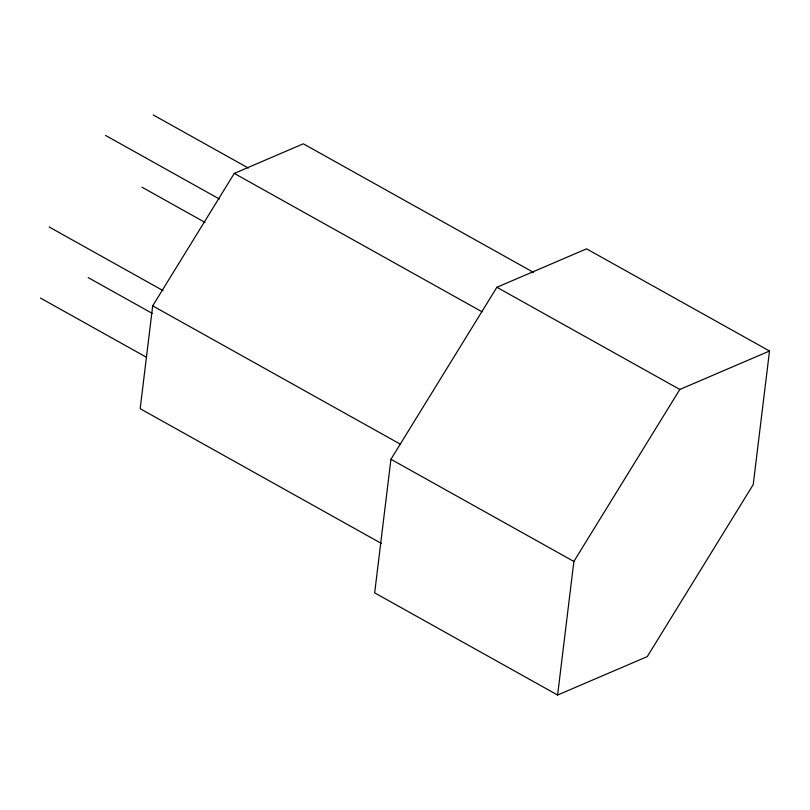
<?xml version="1.0" encoding="UTF-8"?>
<svg xmlns="http://www.w3.org/2000/svg" width="810" height="810" viewBox="0 0 810 810"><rect width="100%" height="100%" fill="white"/><g stroke="black" fill="none" stroke-linecap="round" stroke-linejoin="round"><path stroke-width="1.21" d="M533.557 272.413L303.325 143.815L234.272 173.411L152.695 305.856L140.171 408.696L381.409 543.439M390.936 459.28L374.666 592.849L557.604 695.031L647.281 656.596L753.229 484.593L769.5 351.024L586.562 248.842L496.884 287.277L390.936 459.28L573.875 561.452L557.604 695.031M573.875 561.452L679.823 389.448L769.5 351.024M496.884 287.277L679.823 389.448M153.282 114.969L248.305 168.045M234.272 173.411L482.132 311.85M105.553 135.432L219.358 198.997M141.983 187.201L204.96 222.375M49.157 226.982L162.962 290.547M152.695 305.856L400.555 444.285M88.229 277.627L152.31 313.419M40.5 298.08L146.569 357.321"/></g></svg>
